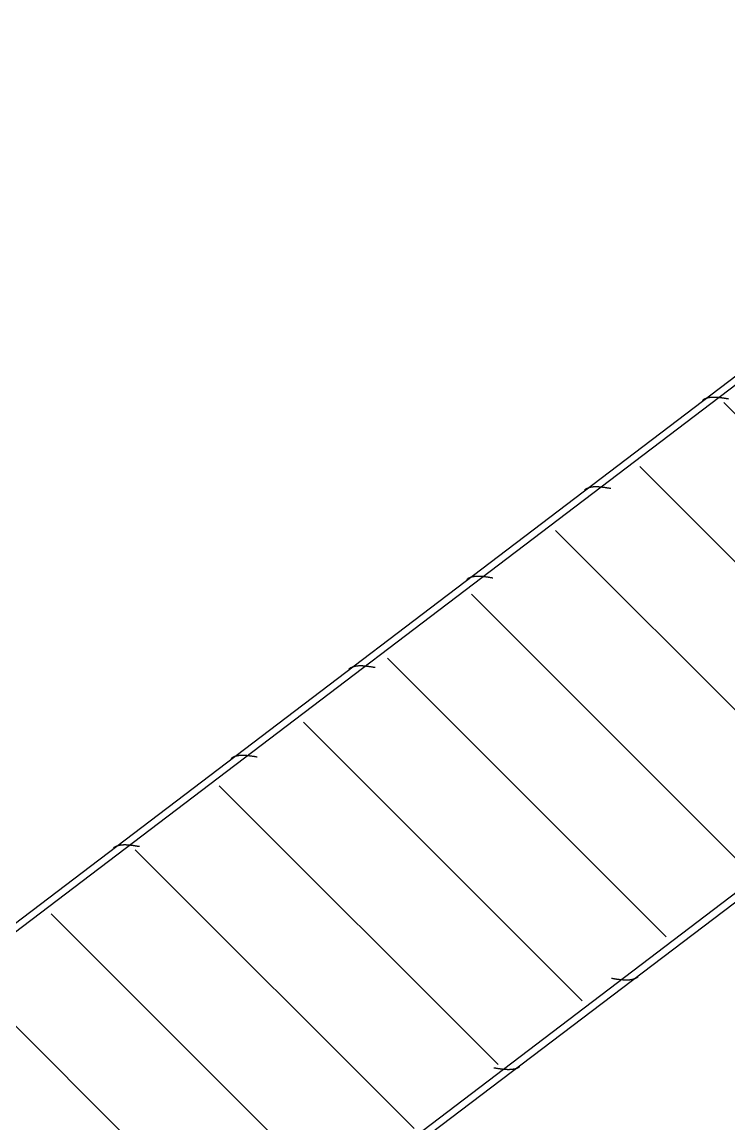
# Model space of a CAD drawing. Extents: x -9133 to 18268, y -11863 to 17290.
# Drawn here: x 602.7 to 653.3, y 3237.6 to 3316.6 of the extents above; entities that cross this region are included whole.
import ezdxf

# ---------------------------------------------------------------- set-up
doc = ezdxf.new("R2010")
doc.units = 0
doc.header["$LTSCALE"] = 30
doc.header["$MEASUREMENT"] = 0
doc.linetypes.add('EJEG$0$RLE-PROYECCION', pattern=[0.71438, 0.47625, -0.23813])
doc.layers.get('0').update_dxf_attribs({"linetype": 'CONTINUOUS'})
doc.layers.add('EJEG$0$RLA-ACHURADO', color=30, linetype='EJEG$0$RLE-PROYECCION', lineweight=15, transparency=0.7)
doc.layers.add('EJEG$0$RLA-CONTORNO', color=30, linetype='CONTINUOUS', lineweight=25)

# ---------------------------------------------------------------- blocks, each defined once
blk = doc.blocks.new('EJEG$0$FP_3-EJE G')
at = {"layer": 'EJEG$0$RLA-CONTORNO'}
for p, q in [((-1239.816, 1101.968), (-1601.816, 826.77)), ((-1479.281, 919.994), (-1479.301, 919.98)), ((-1479.261, 920.008), (-1479.281, 919.994)), ((-1479.24, 920.021), (-1479.261, 920.008)), ((-1479.219, 920.034), (-1479.24, 920.021)), ((-1479.197, 920.046), (-1479.219, 920.034)), ((-1479.175, 920.057), (-1479.197, 920.046)), ((-1479.153, 920.068), (-1479.175, 920.057)), ((-1479.13, 920.079), (-1479.153, 920.068)), ((-1479.107, 920.089), (-1479.13, 920.079)), ((-1479.083, 920.099), (-1479.107, 920.089)), ((-1479.059, 920.108), (-1479.083, 920.099)), ((-1479.035, 920.116), (-1479.059, 920.108)), ((-1479.01, 920.124), (-1479.035, 920.116)), ((-1478.985, 920.132), (-1479.01, 920.124)), ((-1478.96, 920.139), (-1478.985, 920.132)), ((-1478.934, 920.146), (-1478.96, 920.139)), ((-1478.908, 920.152), (-1478.934, 920.146)), ((-1478.882, 920.158), (-1478.908, 920.152)), ((-1478.855, 920.163), (-1478.882, 920.158)), ((-1478.828, 920.168), (-1478.855, 920.163)), ((-1478.8, 920.173), (-1478.828, 920.168)), ((-1478.772, 920.177), (-1478.8, 920.173)), ((-1478.744, 920.18), (-1478.772, 920.177)), ((-1478.716, 920.183), (-1478.744, 920.18)), ((-1478.687, 920.186), (-1478.716, 920.183)), ((-1478.658, 920.188), (-1478.687, 920.186)), ((-1478.629, 920.19), (-1478.658, 920.188)), ((-1478.599, 920.192), (-1478.629, 920.19)), ((-1478.569, 920.193), (-1478.599, 920.192)), ((-1478.539, 920.194), (-1478.569, 920.193)), ((-1478.508, 920.194), (-1478.539, 920.194)), ((-1478.478, 920.194), (-1478.508, 920.194)), ((-1478.447, 920.194), (-1478.478, 920.194)), ((-1478.415, 920.193), (-1478.447, 920.194)), ((-1478.384, 920.192), (-1478.415, 920.193)), ((-1478.352, 920.191), (-1478.384, 920.192)), ((-1478.32, 920.189), (-1478.352, 920.191)), ((-1478.288, 920.188), (-1478.32, 920.189)), ((-1478.255, 920.185), (-1478.288, 920.188)), ((-1478.222, 920.183), (-1478.255, 920.185)), ((-1478.189, 920.18), (-1478.222, 920.183)), ((-1478.156, 920.177), (-1478.189, 920.18)), ((-1478.123, 920.174), (-1478.156, 920.177)), ((-1478.09, 920.17), (-1478.123, 920.174)), ((-1478.056, 920.167), (-1478.09, 920.17)), ((-1478.022, 920.163), (-1478.056, 920.167)), ((-1477.988, 920.159), (-1478.022, 920.163)), ((-1477.954, 920.154), (-1477.988, 920.159)), ((-1477.92, 920.15), (-1477.954, 920.154)), ((-1477.885, 920.145), (-1477.92, 920.15)), ((-1477.851, 920.14), (-1477.885, 920.145)), ((-1477.816, 920.135), (-1477.851, 920.14)), ((-1477.781, 920.13), (-1477.816, 920.135)), ((-1477.747, 920.125), (-1477.781, 920.13)), ((-1477.712, 920.119), (-1477.747, 920.125)), ((-1477.677, 920.114), (-1477.712, 920.119)), ((-1477.642, 920.108), (-1477.677, 920.114)), ((-1477.606, 920.103), (-1477.642, 920.108)), ((-1477.571, 920.097), (-1477.606, 920.103)), ((-1477.536, 920.091), (-1477.571, 920.097)), ((-1477.501, 920.085), (-1477.536, 920.091)), ((-1477.466, 920.08), (-1477.501, 920.085)), ((-1477.43, 920.074), (-1477.466, 920.08)), ((-1487.725, 913.575), (-1487.745, 913.561)), ((-1487.704, 913.589), (-1487.725, 913.575)), ((-1487.684, 913.602), (-1487.704, 913.589)), ((-1487.662, 913.615), (-1487.684, 913.602)), ((-1487.641, 913.627), (-1487.662, 913.615)), ((-1487.619, 913.638), (-1487.641, 913.627)), ((-1487.596, 913.649), (-1487.619, 913.638)), ((-1487.573, 913.66), (-1487.596, 913.649)), ((-1487.55, 913.67), (-1487.573, 913.66)), ((-1487.527, 913.68), (-1487.55, 913.67)), ((-1487.503, 913.689), (-1487.527, 913.68)), ((-1487.479, 913.697), (-1487.503, 913.689)), ((-1487.454, 913.705), (-1487.479, 913.697)), ((-1487.429, 913.713), (-1487.454, 913.705)), ((-1487.403, 913.72), (-1487.429, 913.713)), ((-1487.378, 913.727), (-1487.403, 913.72)), ((-1487.352, 913.733), (-1487.378, 913.727)), ((-1487.325, 913.739), (-1487.352, 913.733)), ((-1487.298, 913.744), (-1487.325, 913.739)), ((-1487.271, 913.749), (-1487.298, 913.744)), ((-1487.244, 913.754), (-1487.271, 913.749)), ((-1487.216, 913.758), (-1487.244, 913.754)), ((-1487.188, 913.761), (-1487.216, 913.758)), ((-1487.16, 913.764), (-1487.188, 913.761)), ((-1487.131, 913.767), (-1487.16, 913.764)), ((-1487.102, 913.769), (-1487.131, 913.767)), ((-1487.072, 913.771), (-1487.102, 913.769)), ((-1487.043, 913.773), (-1487.072, 913.771)), ((-1487.013, 913.774), (-1487.043, 913.773)), ((-1486.983, 913.775), (-1487.013, 913.774)), ((-1486.952, 913.775), (-1486.983, 913.775)), ((-1486.921, 913.775), (-1486.952, 913.775)), ((-1486.89, 913.775), (-1486.921, 913.775)), ((-1486.859, 913.774), (-1486.89, 913.775)), ((-1486.827, 913.773), (-1486.859, 913.774)), ((-1486.796, 913.772), (-1486.827, 913.773)), ((-1486.763, 913.771), (-1486.796, 913.772)), ((-1486.731, 913.769), (-1486.763, 913.771)), ((-1486.699, 913.766), (-1486.731, 913.769)), ((-1486.666, 913.764), (-1486.699, 913.766)), ((-1486.633, 913.761), (-1486.666, 913.764)), ((-1486.6, 913.758), (-1486.633, 913.761)), ((-1486.567, 913.755), (-1486.6, 913.758)), ((-1486.533, 913.751), (-1486.567, 913.755)), ((-1486.499, 913.748), (-1486.533, 913.751)), ((-1486.466, 913.744), (-1486.499, 913.748)), ((-1486.432, 913.74), (-1486.466, 913.744)), ((-1486.398, 913.735), (-1486.432, 913.74)), ((-1486.363, 913.731), (-1486.398, 913.735)), ((-1486.329, 913.726), (-1486.363, 913.731)), ((-1486.294, 913.721), (-1486.329, 913.726)), ((-1486.26, 913.716), (-1486.294, 913.721)), ((-1486.225, 913.711), (-1486.26, 913.716)), ((-1486.19, 913.706), (-1486.225, 913.711)), ((-1486.155, 913.7), (-1486.19, 913.706)), ((-1486.12, 913.695), (-1486.155, 913.7)), ((-1486.085, 913.689), (-1486.12, 913.695)), ((-1486.05, 913.684), (-1486.085, 913.689)), ((-1486.015, 913.678), (-1486.05, 913.684)), ((-1485.98, 913.672), (-1486.015, 913.678)), ((-1485.944, 913.667), (-1485.98, 913.672)), ((-1485.909, 913.661), (-1485.944, 913.667)), ((-1485.874, 913.655), (-1485.909, 913.661)), ((-1496.169, 907.156), (-1496.189, 907.142)), ((-1496.148, 907.17), (-1496.169, 907.156)), ((-1496.127, 907.183), (-1496.148, 907.17)), ((-1496.106, 907.196), (-1496.127, 907.183)), ((-1496.084, 907.208), (-1496.106, 907.196)), ((-1496.062, 907.219), (-1496.084, 907.208)), ((-1496.04, 907.23), (-1496.062, 907.219)), ((-1496.017, 907.241), (-1496.04, 907.23)), ((-1495.994, 907.251), (-1496.017, 907.241)), ((-1495.97, 907.261), (-1495.994, 907.251)), ((-1495.946, 907.27), (-1495.97, 907.261)), ((-1495.922, 907.278), (-1495.946, 907.27)), ((-1495.897, 907.286), (-1495.922, 907.278)), ((-1495.872, 907.294), (-1495.897, 907.286)), ((-1495.847, 907.301), (-1495.872, 907.294)), ((-1495.821, 907.308), (-1495.847, 907.301)), ((-1495.795, 907.314), (-1495.821, 907.308)), ((-1495.769, 907.32), (-1495.795, 907.314)), ((-1495.742, 907.325), (-1495.769, 907.32)), ((-1495.715, 907.33), (-1495.742, 907.325)), ((-1495.687, 907.335), (-1495.715, 907.33)), ((-1495.66, 907.339), (-1495.687, 907.335)), ((-1495.632, 907.342), (-1495.66, 907.339)), ((-1495.603, 907.345), (-1495.632, 907.342)), ((-1495.574, 907.348), (-1495.603, 907.345)), ((-1495.545, 907.35), (-1495.574, 907.348)), ((-1495.516, 907.352), (-1495.545, 907.35)), ((-1495.486, 907.354), (-1495.516, 907.352)), ((-1495.456, 907.355), (-1495.486, 907.354)), ((-1495.426, 907.356), (-1495.456, 907.355)), ((-1495.396, 907.356), (-1495.426, 907.356)), ((-1495.365, 907.356), (-1495.396, 907.356)), ((-1495.334, 907.356), (-1495.365, 907.356)), ((-1495.302, 907.355), (-1495.334, 907.356)), ((-1495.271, 907.354), (-1495.302, 907.355)), ((-1495.239, 907.353), (-1495.271, 907.354)), ((-1495.207, 907.352), (-1495.239, 907.353)), ((-1495.175, 907.35), (-1495.207, 907.352)), ((-1495.142, 907.347), (-1495.175, 907.35)), ((-1495.11, 907.345), (-1495.142, 907.347)), ((-1495.077, 907.342), (-1495.11, 907.345)), ((-1495.044, 907.339), (-1495.077, 907.342)), ((-1495.01, 907.336), (-1495.044, 907.339)), ((-1494.977, 907.332), (-1495.01, 907.336)), ((-1494.943, 907.329), (-1494.977, 907.332)), ((-1494.909, 907.325), (-1494.943, 907.329)), ((-1494.875, 907.321), (-1494.909, 907.325)), ((-1494.841, 907.316), (-1494.875, 907.321)), ((-1494.807, 907.312), (-1494.841, 907.316)), ((-1494.772, 907.307), (-1494.807, 907.312)), ((-1494.738, 907.302), (-1494.772, 907.307)), ((-1494.703, 907.297), (-1494.738, 907.302)), ((-1494.669, 907.292), (-1494.703, 907.297)), ((-1494.634, 907.287), (-1494.669, 907.292)), ((-1494.599, 907.281), (-1494.634, 907.287)), ((-1494.564, 907.276), (-1494.599, 907.281)), ((-1494.529, 907.27), (-1494.564, 907.276)), ((-1494.494, 907.265), (-1494.529, 907.27)), ((-1494.458, 907.259), (-1494.494, 907.265)), ((-1494.423, 907.253), (-1494.458, 907.259)), ((-1494.388, 907.248), (-1494.423, 907.253)), ((-1494.353, 907.242), (-1494.388, 907.248)), ((-1494.318, 907.236), (-1494.353, 907.242)), ((-1504.612, 900.737), (-1504.632, 900.723)), ((-1504.592, 900.751), (-1504.612, 900.737)), ((-1504.571, 900.764), (-1504.592, 900.751)), ((-1504.55, 900.777), (-1504.571, 900.764)), ((-1504.528, 900.789), (-1504.55, 900.777)), ((-1504.506, 900.8), (-1504.528, 900.789)), ((-1504.483, 900.811), (-1504.506, 900.8)), ((-1504.461, 900.822), (-1504.483, 900.811)), ((-1504.437, 900.832), (-1504.461, 900.822)), ((-1504.414, 900.842), (-1504.437, 900.832)), ((-1504.39, 900.851), (-1504.414, 900.842)), ((-1504.366, 900.859), (-1504.39, 900.851)), ((-1504.341, 900.868), (-1504.366, 900.859)), ((-1504.316, 900.875), (-1504.341, 900.868)), ((-1504.291, 900.882), (-1504.316, 900.875)), ((-1504.265, 900.889), (-1504.291, 900.882)), ((-1504.239, 900.895), (-1504.265, 900.889)), ((-1504.212, 900.901), (-1504.239, 900.895)), ((-1504.186, 900.906), (-1504.212, 900.901)), ((-1504.159, 900.911), (-1504.186, 900.906)), ((-1504.131, 900.916), (-1504.159, 900.911)), ((-1504.103, 900.92), (-1504.131, 900.916)), ((-1504.075, 900.923), (-1504.103, 900.92)), ((-1504.047, 900.926), (-1504.075, 900.923)), ((-1504.018, 900.929), (-1504.047, 900.926)), ((-1503.989, 900.932), (-1504.018, 900.929)), ((-1503.96, 900.933), (-1503.989, 900.932)), ((-1503.93, 900.935), (-1503.96, 900.933)), ((-1503.9, 900.936), (-1503.93, 900.935)), ((-1503.87, 900.937), (-1503.9, 900.936)), ((-1503.839, 900.937), (-1503.87, 900.937)), ((-1503.808, 900.937), (-1503.839, 900.937)), ((-1503.777, 900.937), (-1503.808, 900.937)), ((-1503.746, 900.936), (-1503.777, 900.937)), ((-1503.715, 900.936), (-1503.746, 900.936)), ((-1503.683, 900.934), (-1503.715, 900.936)), ((-1503.651, 900.933), (-1503.683, 900.934)), ((-1503.618, 900.931), (-1503.651, 900.933)), ((-1503.586, 900.929), (-1503.618, 900.931)), ((-1503.553, 900.926), (-1503.586, 900.929)), ((-1503.52, 900.923), (-1503.553, 900.926)), ((-1503.487, 900.92), (-1503.52, 900.923)), ((-1503.454, 900.917), (-1503.487, 900.92)), ((-1503.42, 900.914), (-1503.454, 900.917)), ((-1503.387, 900.91), (-1503.42, 900.914)), ((-1503.353, 900.906), (-1503.387, 900.91)), ((-1503.319, 900.902), (-1503.353, 900.906)), ((-1503.285, 900.897), (-1503.319, 900.902)), ((-1503.25, 900.893), (-1503.285, 900.897)), ((-1503.216, 900.888), (-1503.25, 900.893)), ((-1503.182, 900.883), (-1503.216, 900.888)), ((-1503.147, 900.878), (-1503.182, 900.883)), ((-1503.112, 900.873), (-1503.147, 900.878)), ((-1503.077, 900.868), (-1503.112, 900.873)), ((-1503.042, 900.863), (-1503.077, 900.868)), ((-1503.007, 900.857), (-1503.042, 900.863)), ((-1502.972, 900.851), (-1503.007, 900.857)), ((-1502.937, 900.846), (-1502.972, 900.851)), ((-1502.902, 900.84), (-1502.937, 900.846)), ((-1502.867, 900.834), (-1502.902, 900.84)), ((-1502.832, 900.829), (-1502.867, 900.834)), ((-1502.796, 900.823), (-1502.832, 900.829)), ((-1502.761, 900.817), (-1502.796, 900.823)), ((-1512.927, 894.393), (-1512.949, 894.381)), ((-1512.904, 894.403), (-1512.927, 894.393)), ((-1512.881, 894.413), (-1512.904, 894.403)), ((-1512.858, 894.423), (-1512.881, 894.413)), ((-1512.834, 894.432), (-1512.858, 894.423)), ((-1512.809, 894.44), (-1512.834, 894.432)), ((-1512.785, 894.449), (-1512.809, 894.44)), ((-1512.76, 894.456), (-1512.785, 894.449)), ((-1512.734, 894.463), (-1512.76, 894.456)), ((-1512.709, 894.47), (-1512.734, 894.463)), ((-1512.682, 894.476), (-1512.709, 894.47)), ((-1512.656, 894.482), (-1512.682, 894.476)), ((-1512.629, 894.487), (-1512.656, 894.482)), ((-1512.602, 894.492), (-1512.629, 894.487)), ((-1512.575, 894.497), (-1512.602, 894.492)), ((-1512.547, 894.501), (-1512.575, 894.497)), ((-1512.519, 894.504), (-1512.547, 894.501)), ((-1512.49, 894.508), (-1512.519, 894.504)), ((-1512.462, 894.51), (-1512.49, 894.508)), ((-1512.433, 894.513), (-1512.462, 894.51)), ((-1512.403, 894.515), (-1512.433, 894.513)), ((-1512.374, 894.516), (-1512.403, 894.515)), ((-1512.344, 894.517), (-1512.374, 894.516)), ((-1512.313, 894.518), (-1512.344, 894.517)), ((-1512.283, 894.518), (-1512.313, 894.518)), ((-1512.252, 894.518), (-1512.283, 894.518)), ((-1512.221, 894.518), (-1512.252, 894.518)), ((-1512.19, 894.518), (-1512.221, 894.518)), ((-1512.158, 894.517), (-1512.19, 894.518)), ((-1512.126, 894.515), (-1512.158, 894.517)), ((-1512.094, 894.514), (-1512.126, 894.515)), ((-1512.062, 894.512), (-1512.094, 894.514)), ((-1512.03, 894.51), (-1512.062, 894.512)), ((-1511.997, 894.507), (-1512.03, 894.51)), ((-1511.964, 894.504), (-1511.997, 894.507)), ((-1511.931, 894.501), (-1511.964, 894.504)), ((-1511.897, 894.498), (-1511.931, 894.501)), ((-1511.864, 894.495), (-1511.897, 894.498)), ((-1511.83, 894.491), (-1511.864, 894.495)), ((-1511.796, 894.487), (-1511.83, 894.491)), ((-1511.762, 894.483), (-1511.796, 894.487)), ((-1511.728, 894.478), (-1511.762, 894.483)), ((-1511.694, 894.474), (-1511.728, 894.478)), ((-1511.66, 894.469), (-1511.694, 894.474)), ((-1511.625, 894.464), (-1511.66, 894.469)), ((-1511.591, 894.459), (-1511.625, 894.464)), ((-1511.556, 894.454), (-1511.591, 894.459)), ((-1511.521, 894.449), (-1511.556, 894.454)), ((-1511.486, 894.444), (-1511.521, 894.449)), ((-1511.451, 894.438), (-1511.486, 894.444)), ((-1511.416, 894.433), (-1511.451, 894.438)), ((-1511.381, 894.427), (-1511.416, 894.433)), ((-1511.346, 894.421), (-1511.381, 894.427)), ((-1511.311, 894.415), (-1511.346, 894.421)), ((-1511.275, 894.41), (-1511.311, 894.415)), ((-1511.24, 894.404), (-1511.275, 894.41)), ((-1511.205, 894.398), (-1511.24, 894.404)), ((-1513.056, 894.319), (-1513.076, 894.304)), ((-1513.035, 894.332), (-1513.056, 894.319)), ((-1513.014, 894.345), (-1513.035, 894.332)), ((-1512.993, 894.358), (-1513.014, 894.345)), ((-1512.971, 894.37), (-1512.993, 894.358)), ((-1512.949, 894.381), (-1512.971, 894.37)), ((-1521.046, 888.073), (-1521.073, 888.069)), ((-1521.018, 888.078), (-1521.046, 888.073)), ((-1520.991, 888.082), (-1521.018, 888.078)), ((-1520.962, 888.085), (-1520.991, 888.082)), ((-1520.934, 888.089), (-1520.962, 888.085)), ((-1520.905, 888.091), (-1520.934, 888.089)), ((-1520.876, 888.094), (-1520.905, 888.091)), ((-1520.847, 888.096), (-1520.876, 888.094)), ((-1520.817, 888.097), (-1520.847, 888.096)), ((-1520.787, 888.098), (-1520.817, 888.097)), ((-1520.757, 888.099), (-1520.787, 888.098)), ((-1520.726, 888.099), (-1520.757, 888.099)), ((-1520.696, 888.1), (-1520.726, 888.099)), ((-1520.665, 888.099), (-1520.696, 888.1)), ((-1520.633, 888.099), (-1520.665, 888.099)), ((-1520.602, 888.098), (-1520.633, 888.099)), ((-1520.57, 888.096), (-1520.602, 888.098)), ((-1520.538, 888.095), (-1520.57, 888.096)), ((-1520.506, 888.093), (-1520.538, 888.095)), ((-1520.473, 888.091), (-1520.506, 888.093)), ((-1520.44, 888.088), (-1520.473, 888.091)), ((-1520.407, 888.085), (-1520.44, 888.088)), ((-1520.374, 888.082), (-1520.407, 888.085)), ((-1520.341, 888.079), (-1520.374, 888.082)), ((-1520.308, 888.076), (-1520.341, 888.079)), ((-1520.274, 888.072), (-1520.308, 888.076)), ((-1520.24, 888.068), (-1520.274, 888.072)), ((-1521.499, 887.9), (-1521.52, 887.886)), ((-1521.479, 887.913), (-1521.499, 887.9)), ((-1521.458, 887.926), (-1521.479, 887.913)), ((-1521.437, 887.939), (-1521.458, 887.926)), ((-1521.415, 887.951), (-1521.437, 887.939)), ((-1521.393, 887.962), (-1521.415, 887.951)), ((-1521.371, 887.974), (-1521.393, 887.962)), ((-1521.348, 887.984), (-1521.371, 887.974)), ((-1521.325, 887.994), (-1521.348, 887.984)), ((-1521.301, 888.004), (-1521.325, 887.994)), ((-1521.277, 888.013), (-1521.301, 888.004)), ((-1521.253, 888.021), (-1521.277, 888.013)), ((-1521.228, 888.03), (-1521.253, 888.021)), ((-1521.203, 888.037), (-1521.228, 888.03)), ((-1521.178, 888.044), (-1521.203, 888.037)), ((-1521.152, 888.051), (-1521.178, 888.044)), ((-1521.126, 888.057), (-1521.152, 888.051)), ((-1521.1, 888.063), (-1521.126, 888.057)), ((-1521.073, 888.069), (-1521.1, 888.063)), ((-1520.206, 888.064), (-1520.24, 888.068)), ((-1520.172, 888.059), (-1520.206, 888.064)), ((-1520.138, 888.055), (-1520.172, 888.059)), ((-1520.103, 888.05), (-1520.138, 888.055)), ((-1520.069, 888.045), (-1520.103, 888.05)), ((-1520.034, 888.04), (-1520.069, 888.045)), ((-1519.999, 888.035), (-1520.034, 888.04)), ((-1519.965, 888.03), (-1519.999, 888.035)), ((-1519.93, 888.025), (-1519.965, 888.03)), ((-1519.895, 888.019), (-1519.93, 888.025)), ((-1519.86, 888.014), (-1519.895, 888.019)), ((-1519.824, 888.008), (-1519.86, 888.014)), ((-1519.789, 888.002), (-1519.824, 888.008)), ((-1519.754, 887.997), (-1519.789, 888.002)), ((-1519.719, 887.991), (-1519.754, 887.997)), ((-1519.684, 887.985), (-1519.719, 887.991)), ((-1519.648, 887.979), (-1519.684, 887.985))]:
    blk.add_line(p, q, dxfattribs=at)
blk = doc.blocks.new('EJEG$0$FP_4-EJE G')
at = {"layer": 'EJEG$0$RLA-CONTORNO'}
for p, q in [((-1601.816, 789.086), (-1239.816, 1064.283)), ((-1483.985, 878.593), (-1484.006, 878.58)), ((-1483.965, 878.606), (-1483.985, 878.593)), ((-1483.945, 878.62), (-1483.965, 878.606)), ((-1485.781, 878.521), (-1485.816, 878.527)), ((-1485.745, 878.515), (-1485.781, 878.521)), ((-1485.71, 878.509), (-1485.745, 878.515)), ((-1485.675, 878.504), (-1485.71, 878.509)), ((-1485.64, 878.498), (-1485.675, 878.504)), ((-1485.605, 878.492), (-1485.64, 878.498)), ((-1485.57, 878.487), (-1485.605, 878.492)), ((-1485.535, 878.481), (-1485.57, 878.487)), ((-1485.5, 878.476), (-1485.535, 878.481)), ((-1485.465, 878.471), (-1485.5, 878.476)), ((-1485.43, 878.465), (-1485.465, 878.471)), ((-1485.395, 878.46), (-1485.43, 878.465)), ((-1485.361, 878.456), (-1485.395, 878.46)), ((-1485.327, 878.451), (-1485.361, 878.456)), ((-1485.292, 878.446), (-1485.327, 878.451)), ((-1485.258, 878.442), (-1485.292, 878.446)), ((-1485.224, 878.438), (-1485.258, 878.442)), ((-1485.19, 878.434), (-1485.224, 878.438)), ((-1485.157, 878.43), (-1485.19, 878.434)), ((-1485.123, 878.427), (-1485.157, 878.43)), ((-1485.09, 878.423), (-1485.123, 878.427)), ((-1485.057, 878.42), (-1485.09, 878.423)), ((-1485.024, 878.418), (-1485.057, 878.42)), ((-1484.991, 878.415), (-1485.024, 878.418)), ((-1484.959, 878.413), (-1484.991, 878.415)), ((-1484.926, 878.411), (-1484.959, 878.413)), ((-1484.894, 878.41), (-1484.926, 878.411)), ((-1484.862, 878.408), (-1484.894, 878.41)), ((-1484.831, 878.407), (-1484.862, 878.408)), ((-1484.8, 878.407), (-1484.831, 878.407)), ((-1484.769, 878.406), (-1484.8, 878.407)), ((-1484.738, 878.406), (-1484.769, 878.406)), ((-1484.707, 878.407), (-1484.738, 878.406)), ((-1484.677, 878.408), (-1484.707, 878.407)), ((-1484.647, 878.409), (-1484.677, 878.408)), ((-1484.617, 878.41), (-1484.647, 878.409)), ((-1484.588, 878.412), (-1484.617, 878.41)), ((-1484.559, 878.415), (-1484.588, 878.412)), ((-1484.53, 878.417), (-1484.559, 878.415)), ((-1484.502, 878.42), (-1484.53, 878.417)), ((-1484.474, 878.424), (-1484.502, 878.42)), ((-1484.446, 878.428), (-1484.474, 878.424)), ((-1484.418, 878.432), (-1484.446, 878.428)), ((-1484.391, 878.437), (-1484.418, 878.432)), ((-1484.365, 878.443), (-1484.391, 878.437)), ((-1484.338, 878.448), (-1484.365, 878.443)), ((-1484.312, 878.455), (-1484.338, 878.448)), ((-1484.286, 878.461), (-1484.312, 878.455)), ((-1484.261, 878.469), (-1484.286, 878.461)), ((-1484.236, 878.476), (-1484.261, 878.469)), ((-1484.211, 878.484), (-1484.236, 878.476)), ((-1484.187, 878.493), (-1484.211, 878.484)), ((-1484.163, 878.502), (-1484.187, 878.493)), ((-1484.14, 878.512), (-1484.163, 878.502)), ((-1484.116, 878.522), (-1484.14, 878.512)), ((-1484.094, 878.532), (-1484.116, 878.522)), ((-1484.071, 878.543), (-1484.094, 878.532)), ((-1484.049, 878.555), (-1484.071, 878.543)), ((-1484.027, 878.567), (-1484.049, 878.555)), ((-1484.006, 878.58), (-1484.027, 878.567)), ((-1494.224, 872.102), (-1494.259, 872.108)), ((-1494.189, 872.096), (-1494.224, 872.102)), ((-1494.154, 872.09), (-1494.189, 872.096)), ((-1494.118, 872.085), (-1494.154, 872.09)), ((-1494.083, 872.079), (-1494.118, 872.085)), ((-1494.048, 872.073), (-1494.083, 872.079)), ((-1494.013, 872.068), (-1494.048, 872.073)), ((-1493.978, 872.062), (-1494.013, 872.068)), ((-1493.943, 872.057), (-1493.978, 872.062)), ((-1493.908, 872.052), (-1493.943, 872.057)), ((-1493.874, 872.047), (-1493.908, 872.052)), ((-1493.839, 872.042), (-1493.874, 872.047)), ((-1493.805, 872.037), (-1493.839, 872.042)), ((-1493.77, 872.032), (-1493.805, 872.037)), ((-1493.736, 872.027), (-1493.77, 872.032)), ((-1493.702, 872.023), (-1493.736, 872.027)), ((-1493.668, 872.019), (-1493.702, 872.023)), ((-1493.634, 872.015), (-1493.668, 872.019)), ((-1493.6, 872.011), (-1493.634, 872.015)), ((-1493.567, 872.008), (-1493.6, 872.011)), ((-1493.533, 872.005), (-1493.567, 872.008)), ((-1493.5, 872.001), (-1493.533, 872.005)), ((-1493.467, 871.999), (-1493.5, 872.001)), ((-1493.435, 871.996), (-1493.467, 871.999)), ((-1493.402, 871.994), (-1493.435, 871.996)), ((-1493.37, 871.992), (-1493.402, 871.994)), ((-1493.338, 871.991), (-1493.37, 871.992)), ((-1493.306, 871.989), (-1493.338, 871.991)), ((-1493.274, 871.988), (-1493.306, 871.989)), ((-1493.243, 871.988), (-1493.274, 871.988)), ((-1493.212, 871.987), (-1493.243, 871.988)), ((-1493.181, 871.987), (-1493.212, 871.987)), ((-1493.151, 871.988), (-1493.181, 871.987)), ((-1493.121, 871.989), (-1493.151, 871.988)), ((-1493.091, 871.99), (-1493.121, 871.989)), ((-1493.061, 871.991), (-1493.091, 871.99)), ((-1493.032, 871.993), (-1493.061, 871.991)), ((-1493.003, 871.996), (-1493.032, 871.993)), ((-1492.974, 871.998), (-1493.003, 871.996)), ((-1492.945, 872.001), (-1492.974, 871.998)), ((-1492.917, 872.005), (-1492.945, 872.001)), ((-1492.889, 872.009), (-1492.917, 872.005)), ((-1492.862, 872.014), (-1492.889, 872.009)), ((-1492.835, 872.018), (-1492.862, 872.014)), ((-1492.808, 872.024), (-1492.835, 872.018)), ((-1492.782, 872.03), (-1492.808, 872.024)), ((-1492.756, 872.036), (-1492.782, 872.03)), ((-1492.73, 872.042), (-1492.756, 872.036)), ((-1492.705, 872.05), (-1492.73, 872.042)), ((-1492.68, 872.057), (-1492.705, 872.05)), ((-1492.655, 872.065), (-1492.68, 872.057)), ((-1492.631, 872.074), (-1492.655, 872.065)), ((-1492.607, 872.083), (-1492.631, 872.074)), ((-1492.583, 872.093), (-1492.607, 872.083)), ((-1492.56, 872.103), (-1492.583, 872.093)), ((-1492.537, 872.113), (-1492.56, 872.103)), ((-1492.515, 872.124), (-1492.537, 872.113)), ((-1492.493, 872.136), (-1492.515, 872.124)), ((-1492.471, 872.148), (-1492.493, 872.136)), ((-1492.45, 872.161), (-1492.471, 872.148)), ((-1492.429, 872.174), (-1492.45, 872.161)), ((-1492.408, 872.187), (-1492.429, 872.174)), ((-1492.388, 872.201), (-1492.408, 872.187))]:
    blk.add_line(p, q, dxfattribs=at)
blk = doc.blocks.new('EJEG$0$RLA-VIGAS-CAJONES - V_M_ 300x300x5-308513-EJE G')
at = {"layer": 'EJEG$0$RLA-CONTORNO'}
for p, q in [((-1239.816, 1101.34), (-1601.816, 826.142)), ((-1239.816, 1064.911), (-1601.816, 789.714))]:
    blk.add_line(p, q, dxfattribs=at)
blk = doc.blocks.new('EJEG')
at = {"layer": 'EJEG$0$RLA-ACHURADO'}
h = blk.add_hatch(dxfattribs=at)
h.set_pattern_fill('RLE-ELEMENTOS METALICOS', color=256, style=0, pattern_type=2)
h.set_pattern_definition([(135, (-424.688, -2039.478), (-5.303301, -5.303301), [])])
h.paths.add_polyline_path([(-1601.816, 790.342), (-1239.816, 1065.539), (-1239.816, 1100.711), (-1601.816, 825.514), (-1601.816, 792.533)], flags=0)
at = {"layer": 'EJEG$0$RLA-CONTORNO'}
for name in ['EJEG$0$FP_3-EJE G', 'EJEG$0$RLA-VIGAS-CAJONES - V_M_ 300x300x5-308513-EJE G', 'EJEG$0$FP_4-EJE G']:
    blk.add_blockref(name, (0, 0), dxfattribs=at)

msp = doc.modelspace()

# ---------------------------------------------------------------- block references
msp.add_blockref('EJEG', (2130.72, 2369.469))

doc.saveas('drawing.dxf')
